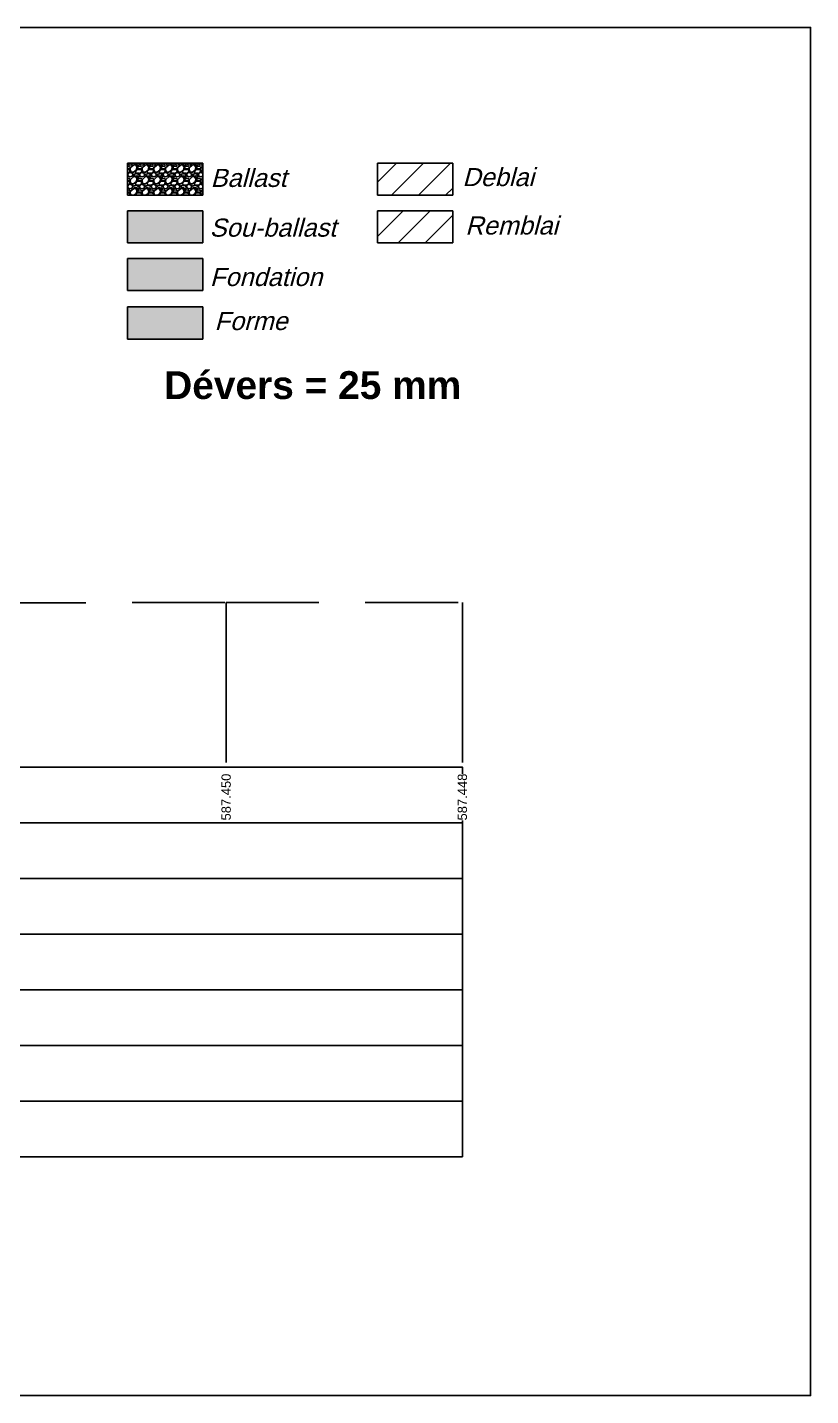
# Model space of a CAD drawing. Header units: millimetres. Extents: x 2762 to 3076, y 916 to 3305.
# Drawn here: x 2906 to 2922.89, y 2225.13 to 2254.63 of the extents above; entities that cross this region are included whole.
import ezdxf

# ---------------------------------------------------------------- set-up
doc = ezdxf.new("R2010")
doc.units = ezdxf.units.MM
doc.header["$LTSCALE"] = 2
doc.linetypes.add('CACHE', pattern=[9.525, 6.35, -3.175])
doc.linetypes.add('DASHED', pattern=[0.75, 0.5, -0.25])
doc.layers.add('C-ANNO-TABL-TEXT', color=150, linetype='Continuous')
doc.styles.add('ARIAL', font='arial.ttf')
doc.styles.add('C3D_Profil_Travers', font='romans.shx')
doc.styles.get("Standard").update_dxf_attribs({"font": 'arial.ttf'})

msp = doc.modelspace()

# ---------------------------------------------------------------- hatches: boundary and pattern name
h = msp.add_hatch(color=11)
h.dxf.hatch_style = 1
h.paths.add_polyline_path([(2909.781, 2250.679), (2908.155, 2250.679), (2908.155, 2249.988), (2909.781, 2249.988)])
h = msp.add_hatch(color=30)
h.dxf.hatch_style = 1
h.paths.add_polyline_path([(2909.781, 2249.652), (2908.155, 2249.652), (2908.155, 2248.96), (2909.781, 2248.96)])
h = msp.add_hatch(color=83)
h.dxf.hatch_style = 1
h.paths.add_polyline_path([(2909.781, 2248.606), (2908.155, 2248.606), (2908.155, 2247.914), (2909.781, 2247.914)])

# ---------------------------------------------------------------- linework, layer by layer
for p, q in [((2908.155, 2251.707), (2909.781, 2251.707)), ((2908.155, 2251.015), (2908.155, 2251.707)), ((2909.781, 2251.707), (2909.781, 2251.015)), ((2913.548, 2251.707), (2915.174, 2251.707)), ((2913.548, 2251.015), (2913.548, 2251.707)), ((2915.174, 2251.707), (2915.174, 2251.015)), ((2909.781, 2251.015), (2908.155, 2251.015)), ((2915.174, 2251.015), (2913.548, 2251.015)), ((2908.155, 2250.679), (2909.781, 2250.679)), ((2908.155, 2249.988), (2908.155, 2250.679)), ((2909.781, 2250.679), (2909.781, 2249.988)), ((2913.548, 2250.679), (2915.174, 2250.679)), ((2913.548, 2249.988), (2913.548, 2250.679)), ((2915.174, 2250.679), (2915.174, 2249.988)), ((2909.781, 2249.988), (2908.155, 2249.988)), ((2915.174, 2249.988), (2913.548, 2249.988)), ((2908.155, 2249.652), (2909.781, 2249.652)), ((2908.155, 2248.96), (2908.155, 2249.652)), ((2909.781, 2249.652), (2909.781, 2248.96)), ((2909.781, 2248.96), (2908.155, 2248.96)), ((2908.155, 2248.606), (2909.781, 2248.606)), ((2908.155, 2247.914), (2908.155, 2248.606)), ((2909.781, 2248.606), (2909.781, 2247.914)), ((2909.781, 2247.914), (2908.155, 2247.914))]:
    msp.add_line(p, q)
at = {"linetype": 'Continuous'}
for p, q in [((2908.158, 2251.661), (2908.155, 2251.662)), ((2908.155, 2251.658), (2908.158, 2251.661)), ((2908.195, 2251.632), (2908.155, 2251.638)), ((2908.155, 2251.593), (2908.205, 2251.587)), ((2908.155, 2251.572), (2908.181, 2251.572)), ((2908.207, 2251.507), (2908.155, 2251.48)), ((2908.159, 2251.458), (2908.174, 2251.422)), ((2908.16, 2251.457), (2908.176, 2251.493)), ((2908.161, 2251.707), (2908.174, 2251.676)), ((2908.173, 2251.676), (2908.216, 2251.664)), ((2908.176, 2251.494), (2908.217, 2251.506)), ((2908.18, 2251.574), (2908.214, 2251.551)), ((2908.218, 2251.616), (2908.197, 2251.634)), ((2908.204, 2251.577), (2908.217, 2251.6)), ((2908.214, 2251.549), (2908.204, 2251.513)), ((2908.216, 2251.664), (2908.26, 2251.676)), ((2908.216, 2251.505), (2908.257, 2251.489)), ((2908.219, 2251.617), (2908.217, 2251.564)), ((2908.217, 2251.6), (2908.217, 2251.615)), ((2908.217, 2251.564), (2908.237, 2251.516)), ((2908.284, 2251.664), (2908.225, 2251.61)), ((2908.237, 2251.513), (2908.29, 2251.511)), ((2908.256, 2251.491), (2908.271, 2251.458)), ((2908.26, 2251.676), (2908.271, 2251.707)), ((2908.26, 2251.422), (2908.273, 2251.457)), ((2908.337, 2251.664), (2908.276, 2251.669)), ((2908.317, 2251.427), (2908.289, 2251.458)), ((2908.29, 2251.514), (2908.346, 2251.557)), ((2908.29, 2251.457), (2908.298, 2251.478)), ((2908.317, 2251.681), (2908.293, 2251.707)), ((2908.346, 2251.477), (2908.298, 2251.472)), ((2908.36, 2251.687), (2908.302, 2251.682)), ((2908.324, 2251.521), (2908.369, 2251.572)), ((2908.343, 2251.491), (2908.325, 2251.522)), ((2908.364, 2251.619), (2908.336, 2251.665)), ((2908.405, 2251.487), (2908.341, 2251.492)), ((2908.346, 2251.557), (2908.366, 2251.62)), ((2908.397, 2251.47), (2908.346, 2251.483)), ((2908.363, 2251.663), (2908.373, 2251.638)), ((2908.382, 2251.671), (2908.364, 2251.664)), ((2908.369, 2251.572), (2908.435, 2251.572)), ((2908.374, 2251.638), (2908.412, 2251.661)), ((2908.399, 2251.64), (2908.374, 2251.615)), ((2908.374, 2251.615), (2908.394, 2251.584)), ((2908.394, 2251.707), (2908.376, 2251.687)), ((2908.399, 2251.458), (2908.376, 2251.433)), ((2908.412, 2251.661), (2908.381, 2251.671)), ((2908.395, 2251.594), (2908.459, 2251.587)), ((2908.399, 2251.457), (2908.397, 2251.47)), ((2908.449, 2251.632), (2908.399, 2251.64)), ((2908.461, 2251.507), (2908.408, 2251.48)), ((2908.413, 2251.458), (2908.428, 2251.422)), ((2908.414, 2251.457), (2908.43, 2251.493)), ((2908.415, 2251.707), (2908.428, 2251.676)), ((2908.427, 2251.676), (2908.47, 2251.664)), ((2908.43, 2251.494), (2908.471, 2251.506)), ((2908.434, 2251.574), (2908.468, 2251.551)), ((2908.472, 2251.616), (2908.451, 2251.634)), ((2908.458, 2251.577), (2908.471, 2251.6)), ((2908.468, 2251.549), (2908.458, 2251.513)), ((2908.47, 2251.664), (2908.514, 2251.676)), ((2908.47, 2251.505), (2908.511, 2251.489)), ((2908.473, 2251.617), (2908.471, 2251.564)), ((2908.471, 2251.6), (2908.471, 2251.615)), ((2908.471, 2251.564), (2908.491, 2251.516)), ((2908.538, 2251.664), (2908.479, 2251.61)), ((2908.491, 2251.513), (2908.544, 2251.511)), ((2908.51, 2251.491), (2908.525, 2251.458)), ((2908.514, 2251.676), (2908.525, 2251.707)), ((2908.514, 2251.422), (2908.527, 2251.457)), ((2908.591, 2251.664), (2908.53, 2251.669)), ((2908.571, 2251.427), (2908.543, 2251.458)), ((2908.544, 2251.514), (2908.6, 2251.557)), ((2908.544, 2251.457), (2908.552, 2251.478)), ((2908.571, 2251.681), (2908.547, 2251.707)), ((2908.6, 2251.477), (2908.552, 2251.472)), ((2908.614, 2251.687), (2908.556, 2251.682)), ((2908.578, 2251.521), (2908.623, 2251.572)), ((2908.597, 2251.491), (2908.579, 2251.522)), ((2908.618, 2251.619), (2908.59, 2251.665)), ((2908.659, 2251.487), (2908.595, 2251.492)), ((2908.6, 2251.557), (2908.62, 2251.62)), ((2908.651, 2251.47), (2908.6, 2251.483)), ((2908.617, 2251.663), (2908.627, 2251.638)), ((2908.636, 2251.671), (2908.618, 2251.664)), ((2908.623, 2251.572), (2908.689, 2251.572)), ((2908.628, 2251.638), (2908.666, 2251.661)), ((2908.653, 2251.64), (2908.628, 2251.615)), ((2908.628, 2251.615), (2908.648, 2251.584)), ((2908.648, 2251.707), (2908.63, 2251.687)), ((2908.653, 2251.458), (2908.63, 2251.433)), ((2908.666, 2251.661), (2908.635, 2251.671)), ((2908.649, 2251.594), (2908.713, 2251.587)), ((2908.653, 2251.457), (2908.651, 2251.47)), ((2908.703, 2251.632), (2908.653, 2251.64)), ((2908.715, 2251.507), (2908.662, 2251.48)), ((2908.667, 2251.458), (2908.682, 2251.422)), ((2908.668, 2251.457), (2908.684, 2251.493)), ((2908.669, 2251.707), (2908.682, 2251.676)), ((2908.681, 2251.676), (2908.724, 2251.664)), ((2908.684, 2251.494), (2908.725, 2251.506)), ((2908.688, 2251.574), (2908.722, 2251.551)), ((2908.726, 2251.616), (2908.705, 2251.634)), ((2908.712, 2251.577), (2908.725, 2251.6)), ((2908.722, 2251.549), (2908.712, 2251.513)), ((2908.724, 2251.664), (2908.768, 2251.676)), ((2908.724, 2251.505), (2908.765, 2251.489)), ((2908.727, 2251.617), (2908.725, 2251.564)), ((2908.725, 2251.6), (2908.725, 2251.615)), ((2908.725, 2251.564), (2908.745, 2251.516)), ((2908.792, 2251.664), (2908.733, 2251.61)), ((2908.745, 2251.513), (2908.798, 2251.511)), ((2908.764, 2251.491), (2908.779, 2251.458)), ((2908.768, 2251.676), (2908.779, 2251.707)), ((2908.768, 2251.422), (2908.781, 2251.457)), ((2908.845, 2251.664), (2908.784, 2251.669)), ((2908.825, 2251.427), (2908.797, 2251.458)), ((2908.798, 2251.514), (2908.854, 2251.557)), ((2908.798, 2251.457), (2908.806, 2251.478)), ((2908.825, 2251.681), (2908.801, 2251.707)), ((2908.854, 2251.477), (2908.806, 2251.472)), ((2908.868, 2251.687), (2908.81, 2251.682)), ((2908.832, 2251.521), (2908.877, 2251.572)), ((2908.851, 2251.491), (2908.833, 2251.522)), ((2908.872, 2251.619), (2908.844, 2251.665)), ((2908.913, 2251.487), (2908.849, 2251.492)), ((2908.854, 2251.557), (2908.874, 2251.62)), ((2908.905, 2251.47), (2908.854, 2251.483)), ((2908.871, 2251.663), (2908.881, 2251.638)), ((2908.89, 2251.671), (2908.872, 2251.664)), ((2908.877, 2251.572), (2908.943, 2251.572)), ((2908.882, 2251.638), (2908.92, 2251.661)), ((2908.907, 2251.64), (2908.882, 2251.615)), ((2908.882, 2251.615), (2908.902, 2251.584)), ((2908.902, 2251.707), (2908.884, 2251.687)), ((2908.907, 2251.458), (2908.884, 2251.433)), ((2908.92, 2251.661), (2908.889, 2251.671)), ((2908.903, 2251.594), (2908.967, 2251.587)), ((2908.907, 2251.457), (2908.905, 2251.47)), ((2908.957, 2251.632), (2908.907, 2251.64)), ((2908.969, 2251.507), (2908.916, 2251.48)), ((2908.921, 2251.458), (2908.936, 2251.422)), ((2908.922, 2251.457), (2908.938, 2251.493)), ((2908.923, 2251.707), (2908.936, 2251.676)), ((2908.935, 2251.676), (2908.978, 2251.664)), ((2908.938, 2251.494), (2908.979, 2251.506)), ((2908.942, 2251.574), (2908.976, 2251.551)), ((2908.98, 2251.616), (2908.959, 2251.634)), ((2908.966, 2251.577), (2908.979, 2251.6)), ((2908.976, 2251.549), (2908.966, 2251.513)), ((2908.978, 2251.664), (2909.022, 2251.676)), ((2908.978, 2251.505), (2909.019, 2251.489)), ((2908.981, 2251.617), (2908.979, 2251.564)), ((2908.979, 2251.6), (2908.979, 2251.615)), ((2908.979, 2251.564), (2908.999, 2251.516)), ((2909.046, 2251.664), (2908.987, 2251.61)), ((2908.999, 2251.513), (2909.052, 2251.511)), ((2909.018, 2251.491), (2909.033, 2251.458)), ((2909.022, 2251.676), (2909.033, 2251.707)), ((2909.022, 2251.422), (2909.035, 2251.457)), ((2909.099, 2251.664), (2909.038, 2251.669)), ((2909.079, 2251.427), (2909.051, 2251.458)), ((2909.052, 2251.514), (2909.108, 2251.557)), ((2909.052, 2251.457), (2909.06, 2251.478)), ((2909.079, 2251.681), (2909.055, 2251.707)), ((2909.108, 2251.477), (2909.06, 2251.472)), ((2909.122, 2251.687), (2909.064, 2251.682)), ((2909.086, 2251.521), (2909.131, 2251.572)), ((2909.105, 2251.491), (2909.087, 2251.522)), ((2909.126, 2251.619), (2909.098, 2251.665)), ((2909.167, 2251.487), (2909.103, 2251.492)), ((2909.108, 2251.557), (2909.128, 2251.62)), ((2909.159, 2251.47), (2909.108, 2251.483)), ((2909.125, 2251.663), (2909.135, 2251.638)), ((2909.144, 2251.671), (2909.126, 2251.664)), ((2909.131, 2251.572), (2909.197, 2251.572)), ((2909.136, 2251.638), (2909.174, 2251.661)), ((2909.161, 2251.64), (2909.136, 2251.615)), ((2909.136, 2251.615), (2909.156, 2251.584)), ((2909.156, 2251.707), (2909.138, 2251.687)), ((2909.161, 2251.458), (2909.138, 2251.433)), ((2909.174, 2251.661), (2909.143, 2251.671)), ((2909.157, 2251.594), (2909.221, 2251.587)), ((2909.161, 2251.457), (2909.159, 2251.47)), ((2909.211, 2251.632), (2909.161, 2251.64)), ((2909.223, 2251.507), (2909.17, 2251.48)), ((2909.175, 2251.458), (2909.19, 2251.422)), ((2909.176, 2251.457), (2909.192, 2251.493)), ((2909.177, 2251.707), (2909.19, 2251.676)), ((2909.189, 2251.676), (2909.232, 2251.664)), ((2909.192, 2251.494), (2909.233, 2251.506)), ((2909.196, 2251.574), (2909.23, 2251.551)), ((2909.234, 2251.616), (2909.213, 2251.634)), ((2909.22, 2251.577), (2909.233, 2251.6)), ((2909.23, 2251.549), (2909.22, 2251.513)), ((2909.232, 2251.664), (2909.276, 2251.676)), ((2909.232, 2251.505), (2909.273, 2251.489)), ((2909.235, 2251.617), (2909.233, 2251.564)), ((2909.233, 2251.6), (2909.233, 2251.615)), ((2909.233, 2251.564), (2909.253, 2251.516)), ((2909.3, 2251.664), (2909.241, 2251.61)), ((2909.253, 2251.513), (2909.306, 2251.511)), ((2909.272, 2251.491), (2909.287, 2251.458)), ((2909.276, 2251.676), (2909.287, 2251.707)), ((2909.276, 2251.422), (2909.289, 2251.457)), ((2909.353, 2251.664), (2909.292, 2251.669)), ((2909.333, 2251.427), (2909.305, 2251.458)), ((2909.306, 2251.514), (2909.362, 2251.557)), ((2909.306, 2251.457), (2909.314, 2251.478)), ((2909.333, 2251.681), (2909.309, 2251.707)), ((2909.362, 2251.477), (2909.314, 2251.472)), ((2909.376, 2251.687), (2909.318, 2251.682)), ((2909.34, 2251.521), (2909.385, 2251.572)), ((2909.359, 2251.491), (2909.341, 2251.522)), ((2909.38, 2251.619), (2909.352, 2251.665)), ((2909.421, 2251.487), (2909.357, 2251.492)), ((2909.362, 2251.557), (2909.382, 2251.62)), ((2909.413, 2251.47), (2909.362, 2251.483)), ((2909.379, 2251.663), (2909.389, 2251.638)), ((2909.398, 2251.671), (2909.38, 2251.664)), ((2909.385, 2251.572), (2909.451, 2251.572)), ((2909.39, 2251.638), (2909.428, 2251.661)), ((2909.415, 2251.64), (2909.39, 2251.615)), ((2909.39, 2251.615), (2909.41, 2251.584)), ((2909.41, 2251.707), (2909.392, 2251.687)), ((2909.415, 2251.458), (2909.392, 2251.433)), ((2909.428, 2251.661), (2909.397, 2251.671)), ((2909.411, 2251.594), (2909.475, 2251.587)), ((2909.415, 2251.457), (2909.413, 2251.47)), ((2909.465, 2251.632), (2909.415, 2251.64)), ((2909.477, 2251.507), (2909.424, 2251.48)), ((2909.429, 2251.458), (2909.444, 2251.422)), ((2909.43, 2251.457), (2909.446, 2251.493)), ((2909.431, 2251.707), (2909.444, 2251.676)), ((2909.443, 2251.676), (2909.486, 2251.664)), ((2909.446, 2251.494), (2909.487, 2251.506)), ((2909.45, 2251.574), (2909.484, 2251.551)), ((2909.488, 2251.616), (2909.467, 2251.634)), ((2909.474, 2251.577), (2909.487, 2251.6)), ((2909.484, 2251.549), (2909.474, 2251.513)), ((2909.486, 2251.664), (2909.53, 2251.676)), ((2909.486, 2251.505), (2909.527, 2251.489)), ((2909.489, 2251.617), (2909.487, 2251.564)), ((2909.487, 2251.6), (2909.487, 2251.615)), ((2909.487, 2251.564), (2909.507, 2251.516)), ((2909.554, 2251.664), (2909.495, 2251.61)), ((2909.507, 2251.513), (2909.56, 2251.511)), ((2909.526, 2251.491), (2909.541, 2251.458)), ((2909.53, 2251.676), (2909.541, 2251.707)), ((2909.53, 2251.422), (2909.543, 2251.457)), ((2909.607, 2251.664), (2909.546, 2251.669)), ((2909.587, 2251.427), (2909.559, 2251.458)), ((2909.56, 2251.514), (2909.616, 2251.557)), ((2909.56, 2251.457), (2909.568, 2251.478)), ((2909.587, 2251.681), (2909.563, 2251.707)), ((2909.616, 2251.477), (2909.568, 2251.472)), ((2909.63, 2251.687), (2909.572, 2251.682)), ((2909.594, 2251.521), (2909.639, 2251.572)), ((2909.613, 2251.491), (2909.595, 2251.522)), ((2909.634, 2251.619), (2909.606, 2251.665)), ((2909.675, 2251.487), (2909.611, 2251.492)), ((2909.616, 2251.557), (2909.636, 2251.62)), ((2909.667, 2251.47), (2909.616, 2251.483)), ((2909.633, 2251.663), (2909.643, 2251.638)), ((2909.652, 2251.671), (2909.634, 2251.664)), ((2909.639, 2251.572), (2909.705, 2251.572)), ((2909.644, 2251.638), (2909.682, 2251.661)), ((2909.669, 2251.64), (2909.644, 2251.615)), ((2909.644, 2251.615), (2909.664, 2251.584)), ((2909.664, 2251.707), (2909.646, 2251.687)), ((2909.669, 2251.458), (2909.646, 2251.433)), ((2909.682, 2251.661), (2909.651, 2251.671)), ((2909.665, 2251.594), (2909.729, 2251.587)), ((2909.669, 2251.457), (2909.667, 2251.47)), ((2909.719, 2251.632), (2909.669, 2251.64)), ((2909.731, 2251.507), (2909.678, 2251.48)), ((2909.683, 2251.458), (2909.698, 2251.422)), ((2909.684, 2251.457), (2909.7, 2251.493)), ((2909.685, 2251.707), (2909.698, 2251.676)), ((2909.697, 2251.676), (2909.74, 2251.664)), ((2909.7, 2251.494), (2909.741, 2251.506)), ((2909.704, 2251.574), (2909.738, 2251.551)), ((2909.742, 2251.616), (2909.721, 2251.634)), ((2909.728, 2251.577), (2909.741, 2251.6)), ((2909.738, 2251.549), (2909.728, 2251.513)), ((2909.74, 2251.664), (2909.781, 2251.676)), ((2909.74, 2251.505), (2909.781, 2251.489)), ((2909.743, 2251.617), (2909.741, 2251.564)), ((2909.741, 2251.6), (2909.741, 2251.615)), ((2909.741, 2251.564), (2909.761, 2251.516)), ((2909.781, 2251.64), (2909.749, 2251.61)), ((2909.761, 2251.513), (2909.781, 2251.512)), ((2909.78, 2251.491), (2909.781, 2251.488)), ((2908.158, 2251.407), (2908.155, 2251.408)), ((2908.155, 2251.404), (2908.158, 2251.407)), ((2908.195, 2251.378), (2908.155, 2251.384)), ((2908.155, 2251.339), (2908.205, 2251.333)), ((2908.155, 2251.318), (2908.181, 2251.318)), ((2908.207, 2251.253), (2908.155, 2251.226)), ((2908.158, 2251.153), (2908.155, 2251.154)), ((2908.155, 2251.15), (2908.158, 2251.153)), ((2908.159, 2251.204), (2908.174, 2251.168)), ((2908.16, 2251.203), (2908.176, 2251.239)), ((2908.173, 2251.422), (2908.216, 2251.41)), ((2908.173, 2251.168), (2908.216, 2251.156)), ((2908.176, 2251.24), (2908.217, 2251.252)), ((2908.18, 2251.32), (2908.214, 2251.297)), ((2908.218, 2251.362), (2908.197, 2251.38)), ((2908.204, 2251.323), (2908.217, 2251.346)), ((2908.214, 2251.295), (2908.204, 2251.259)), ((2908.216, 2251.41), (2908.26, 2251.422)), ((2908.216, 2251.251), (2908.257, 2251.235)), ((2908.216, 2251.156), (2908.26, 2251.168)), ((2908.219, 2251.363), (2908.217, 2251.31)), ((2908.217, 2251.346), (2908.217, 2251.361)), ((2908.217, 2251.31), (2908.237, 2251.262)), ((2908.284, 2251.41), (2908.225, 2251.356)), ((2908.284, 2251.156), (2908.225, 2251.102)), ((2908.237, 2251.259), (2908.29, 2251.257)), ((2908.256, 2251.237), (2908.271, 2251.204)), ((2908.26, 2251.168), (2908.273, 2251.203)), ((2908.337, 2251.41), (2908.276, 2251.415)), ((2908.337, 2251.156), (2908.276, 2251.161)), ((2908.317, 2251.173), (2908.289, 2251.204)), ((2908.29, 2251.26), (2908.346, 2251.303)), ((2908.29, 2251.203), (2908.298, 2251.224)), ((2908.346, 2251.223), (2908.298, 2251.218)), ((2908.36, 2251.433), (2908.302, 2251.428)), ((2908.36, 2251.179), (2908.302, 2251.174)), ((2908.324, 2251.267), (2908.369, 2251.318)), ((2908.343, 2251.237), (2908.325, 2251.268)), ((2908.364, 2251.365), (2908.336, 2251.411)), ((2908.364, 2251.111), (2908.336, 2251.157)), ((2908.405, 2251.233), (2908.341, 2251.238)), ((2908.346, 2251.303), (2908.366, 2251.366)), ((2908.397, 2251.216), (2908.346, 2251.229)), ((2908.363, 2251.409), (2908.373, 2251.384)), ((2908.363, 2251.155), (2908.373, 2251.13)), ((2908.382, 2251.417), (2908.364, 2251.41)), ((2908.382, 2251.163), (2908.364, 2251.156)), ((2908.369, 2251.318), (2908.435, 2251.318)), ((2908.374, 2251.384), (2908.412, 2251.407)), ((2908.399, 2251.386), (2908.374, 2251.361)), ((2908.374, 2251.361), (2908.394, 2251.33)), ((2908.374, 2251.13), (2908.412, 2251.153)), ((2908.399, 2251.204), (2908.376, 2251.179)), ((2908.412, 2251.407), (2908.381, 2251.417)), ((2908.412, 2251.153), (2908.381, 2251.163)), ((2908.395, 2251.34), (2908.459, 2251.333)), ((2908.399, 2251.203), (2908.397, 2251.216)), ((2908.449, 2251.378), (2908.399, 2251.386)), ((2908.461, 2251.253), (2908.408, 2251.226)), ((2908.413, 2251.204), (2908.428, 2251.168)), ((2908.414, 2251.203), (2908.43, 2251.239)), ((2908.427, 2251.422), (2908.47, 2251.41)), ((2908.427, 2251.168), (2908.47, 2251.156)), ((2908.43, 2251.24), (2908.471, 2251.252)), ((2908.434, 2251.32), (2908.468, 2251.297)), ((2908.472, 2251.362), (2908.451, 2251.38)), ((2908.458, 2251.323), (2908.471, 2251.346)), ((2908.468, 2251.295), (2908.458, 2251.259)), ((2908.47, 2251.41), (2908.514, 2251.422)), ((2908.47, 2251.251), (2908.511, 2251.235)), ((2908.47, 2251.156), (2908.514, 2251.168)), ((2908.473, 2251.363), (2908.471, 2251.31)), ((2908.471, 2251.346), (2908.471, 2251.361)), ((2908.471, 2251.31), (2908.491, 2251.262)), ((2908.538, 2251.41), (2908.479, 2251.356)), ((2908.538, 2251.156), (2908.479, 2251.102)), ((2908.491, 2251.259), (2908.544, 2251.257)), ((2908.51, 2251.237), (2908.525, 2251.204)), ((2908.514, 2251.168), (2908.527, 2251.203)), ((2908.591, 2251.41), (2908.53, 2251.415)), ((2908.591, 2251.156), (2908.53, 2251.161)), ((2908.571, 2251.173), (2908.543, 2251.204)), ((2908.544, 2251.26), (2908.6, 2251.303)), ((2908.544, 2251.203), (2908.552, 2251.224)), ((2908.6, 2251.223), (2908.552, 2251.218)), ((2908.614, 2251.433), (2908.556, 2251.428)), ((2908.614, 2251.179), (2908.556, 2251.174)), ((2908.578, 2251.267), (2908.623, 2251.318)), ((2908.597, 2251.237), (2908.579, 2251.268)), ((2908.618, 2251.365), (2908.59, 2251.411)), ((2908.618, 2251.111), (2908.59, 2251.157)), ((2908.659, 2251.233), (2908.595, 2251.238)), ((2908.6, 2251.303), (2908.62, 2251.366)), ((2908.651, 2251.216), (2908.6, 2251.229)), ((2908.617, 2251.409), (2908.627, 2251.384)), ((2908.617, 2251.155), (2908.627, 2251.13)), ((2908.636, 2251.417), (2908.618, 2251.41)), ((2908.636, 2251.163), (2908.618, 2251.156)), ((2908.623, 2251.318), (2908.689, 2251.318)), ((2908.628, 2251.384), (2908.666, 2251.407)), ((2908.653, 2251.386), (2908.628, 2251.361)), ((2908.628, 2251.361), (2908.648, 2251.33)), ((2908.628, 2251.13), (2908.666, 2251.153)), ((2908.653, 2251.204), (2908.63, 2251.179)), ((2908.666, 2251.407), (2908.635, 2251.417)), ((2908.666, 2251.153), (2908.635, 2251.163)), ((2908.649, 2251.34), (2908.713, 2251.333)), ((2908.653, 2251.203), (2908.651, 2251.216)), ((2908.703, 2251.378), (2908.653, 2251.386)), ((2908.715, 2251.253), (2908.662, 2251.226)), ((2908.667, 2251.204), (2908.682, 2251.168)), ((2908.668, 2251.203), (2908.684, 2251.239)), ((2908.681, 2251.422), (2908.724, 2251.41)), ((2908.681, 2251.168), (2908.724, 2251.156)), ((2908.684, 2251.24), (2908.725, 2251.252)), ((2908.688, 2251.32), (2908.722, 2251.297)), ((2908.726, 2251.362), (2908.705, 2251.38)), ((2908.712, 2251.323), (2908.725, 2251.346)), ((2908.722, 2251.295), (2908.712, 2251.259)), ((2908.724, 2251.41), (2908.768, 2251.422)), ((2908.724, 2251.251), (2908.765, 2251.235)), ((2908.724, 2251.156), (2908.768, 2251.168)), ((2908.727, 2251.363), (2908.725, 2251.31)), ((2908.725, 2251.346), (2908.725, 2251.361)), ((2908.725, 2251.31), (2908.745, 2251.262)), ((2908.792, 2251.41), (2908.733, 2251.356)), ((2908.792, 2251.156), (2908.733, 2251.102)), ((2908.745, 2251.259), (2908.798, 2251.257)), ((2908.764, 2251.237), (2908.779, 2251.204)), ((2908.768, 2251.168), (2908.781, 2251.203)), ((2908.845, 2251.41), (2908.784, 2251.415)), ((2908.845, 2251.156), (2908.784, 2251.161)), ((2908.825, 2251.173), (2908.797, 2251.204)), ((2908.798, 2251.26), (2908.854, 2251.303)), ((2908.798, 2251.203), (2908.806, 2251.224)), ((2908.854, 2251.223), (2908.806, 2251.218)), ((2908.868, 2251.433), (2908.81, 2251.428)), ((2908.868, 2251.179), (2908.81, 2251.174)), ((2908.832, 2251.267), (2908.877, 2251.318)), ((2908.851, 2251.237), (2908.833, 2251.268)), ((2908.872, 2251.365), (2908.844, 2251.411)), ((2908.872, 2251.111), (2908.844, 2251.157)), ((2908.913, 2251.233), (2908.849, 2251.238)), ((2908.854, 2251.303), (2908.874, 2251.366)), ((2908.905, 2251.216), (2908.854, 2251.229)), ((2908.871, 2251.409), (2908.881, 2251.384)), ((2908.871, 2251.155), (2908.881, 2251.13)), ((2908.89, 2251.417), (2908.872, 2251.41)), ((2908.89, 2251.163), (2908.872, 2251.156)), ((2908.877, 2251.318), (2908.943, 2251.318)), ((2908.882, 2251.384), (2908.92, 2251.407)), ((2908.907, 2251.386), (2908.882, 2251.361)), ((2908.882, 2251.361), (2908.902, 2251.33)), ((2908.882, 2251.13), (2908.92, 2251.153)), ((2908.907, 2251.204), (2908.884, 2251.179)), ((2908.92, 2251.407), (2908.889, 2251.417)), ((2908.92, 2251.153), (2908.889, 2251.163)), ((2908.903, 2251.34), (2908.967, 2251.333)), ((2908.907, 2251.203), (2908.905, 2251.216)), ((2908.957, 2251.378), (2908.907, 2251.386)), ((2908.969, 2251.253), (2908.916, 2251.226)), ((2908.921, 2251.204), (2908.936, 2251.168)), ((2908.922, 2251.203), (2908.938, 2251.239)), ((2908.935, 2251.422), (2908.978, 2251.41)), ((2908.935, 2251.168), (2908.978, 2251.156)), ((2908.938, 2251.24), (2908.979, 2251.252)), ((2908.942, 2251.32), (2908.976, 2251.297)), ((2908.98, 2251.362), (2908.959, 2251.38)), ((2908.966, 2251.323), (2908.979, 2251.346)), ((2908.976, 2251.295), (2908.966, 2251.259)), ((2908.978, 2251.41), (2909.022, 2251.422)), ((2908.978, 2251.251), (2909.019, 2251.235)), ((2908.978, 2251.156), (2909.022, 2251.168)), ((2908.981, 2251.363), (2908.979, 2251.31)), ((2908.979, 2251.346), (2908.979, 2251.361)), ((2908.979, 2251.31), (2908.999, 2251.262)), ((2909.046, 2251.41), (2908.987, 2251.356)), ((2909.046, 2251.156), (2908.987, 2251.102)), ((2908.999, 2251.259), (2909.052, 2251.257)), ((2909.018, 2251.237), (2909.033, 2251.204)), ((2909.022, 2251.168), (2909.035, 2251.203)), ((2909.099, 2251.41), (2909.038, 2251.415)), ((2909.099, 2251.156), (2909.038, 2251.161)), ((2909.079, 2251.173), (2909.051, 2251.204)), ((2909.052, 2251.26), (2909.108, 2251.303)), ((2909.052, 2251.203), (2909.06, 2251.224)), ((2909.108, 2251.223), (2909.06, 2251.218)), ((2909.122, 2251.433), (2909.064, 2251.428)), ((2909.122, 2251.179), (2909.064, 2251.174)), ((2909.086, 2251.267), (2909.131, 2251.318)), ((2909.105, 2251.237), (2909.087, 2251.268)), ((2909.126, 2251.365), (2909.098, 2251.411)), ((2909.126, 2251.111), (2909.098, 2251.157)), ((2909.167, 2251.233), (2909.103, 2251.238)), ((2909.108, 2251.303), (2909.128, 2251.366)), ((2909.159, 2251.216), (2909.108, 2251.229)), ((2909.125, 2251.409), (2909.135, 2251.384)), ((2909.125, 2251.155), (2909.135, 2251.13)), ((2909.144, 2251.417), (2909.126, 2251.41)), ((2909.144, 2251.163), (2909.126, 2251.156)), ((2909.131, 2251.318), (2909.197, 2251.318)), ((2909.136, 2251.384), (2909.174, 2251.407)), ((2909.161, 2251.386), (2909.136, 2251.361)), ((2909.136, 2251.361), (2909.156, 2251.33)), ((2909.136, 2251.13), (2909.174, 2251.153)), ((2909.161, 2251.204), (2909.138, 2251.179)), ((2909.174, 2251.407), (2909.143, 2251.417)), ((2909.174, 2251.153), (2909.143, 2251.163)), ((2909.157, 2251.34), (2909.221, 2251.333)), ((2909.161, 2251.203), (2909.159, 2251.216)), ((2909.211, 2251.378), (2909.161, 2251.386)), ((2909.223, 2251.253), (2909.17, 2251.226)), ((2909.175, 2251.204), (2909.19, 2251.168)), ((2909.176, 2251.203), (2909.192, 2251.239)), ((2909.189, 2251.422), (2909.232, 2251.41)), ((2909.189, 2251.168), (2909.232, 2251.156)), ((2909.192, 2251.24), (2909.233, 2251.252)), ((2909.196, 2251.32), (2909.23, 2251.297)), ((2909.234, 2251.362), (2909.213, 2251.38)), ((2909.22, 2251.323), (2909.233, 2251.346)), ((2909.23, 2251.295), (2909.22, 2251.259)), ((2909.232, 2251.41), (2909.276, 2251.422)), ((2909.232, 2251.251), (2909.273, 2251.235)), ((2909.232, 2251.156), (2909.276, 2251.168)), ((2909.235, 2251.363), (2909.233, 2251.31)), ((2909.233, 2251.346), (2909.233, 2251.361)), ((2909.233, 2251.31), (2909.253, 2251.262)), ((2909.3, 2251.41), (2909.241, 2251.356)), ((2909.3, 2251.156), (2909.241, 2251.102)), ((2909.253, 2251.259), (2909.306, 2251.257)), ((2909.272, 2251.237), (2909.287, 2251.204)), ((2909.276, 2251.168), (2909.289, 2251.203)), ((2909.353, 2251.41), (2909.292, 2251.415)), ((2909.353, 2251.156), (2909.292, 2251.161)), ((2909.333, 2251.173), (2909.305, 2251.204)), ((2909.306, 2251.26), (2909.362, 2251.303)), ((2909.306, 2251.203), (2909.314, 2251.224)), ((2909.362, 2251.223), (2909.314, 2251.218)), ((2909.376, 2251.433), (2909.318, 2251.428)), ((2909.376, 2251.179), (2909.318, 2251.174)), ((2909.34, 2251.267), (2909.385, 2251.318)), ((2909.359, 2251.237), (2909.341, 2251.268)), ((2909.38, 2251.365), (2909.352, 2251.411)), ((2909.38, 2251.111), (2909.352, 2251.157)), ((2909.421, 2251.233), (2909.357, 2251.238)), ((2909.362, 2251.303), (2909.382, 2251.366)), ((2909.413, 2251.216), (2909.362, 2251.229)), ((2909.379, 2251.409), (2909.389, 2251.384)), ((2909.379, 2251.155), (2909.389, 2251.13)), ((2909.398, 2251.417), (2909.38, 2251.41)), ((2909.398, 2251.163), (2909.38, 2251.156)), ((2909.385, 2251.318), (2909.451, 2251.318)), ((2909.39, 2251.384), (2909.428, 2251.407)), ((2909.415, 2251.386), (2909.39, 2251.361)), ((2909.39, 2251.361), (2909.41, 2251.33)), ((2909.39, 2251.13), (2909.428, 2251.153)), ((2909.415, 2251.204), (2909.392, 2251.179)), ((2909.428, 2251.407), (2909.397, 2251.417)), ((2909.428, 2251.153), (2909.397, 2251.163)), ((2909.411, 2251.34), (2909.475, 2251.333)), ((2909.415, 2251.203), (2909.413, 2251.216)), ((2909.465, 2251.378), (2909.415, 2251.386)), ((2909.477, 2251.253), (2909.424, 2251.226)), ((2909.429, 2251.204), (2909.444, 2251.168)), ((2909.43, 2251.203), (2909.446, 2251.239)), ((2909.443, 2251.422), (2909.486, 2251.41)), ((2909.443, 2251.168), (2909.486, 2251.156)), ((2909.446, 2251.24), (2909.487, 2251.252)), ((2909.45, 2251.32), (2909.484, 2251.297)), ((2909.488, 2251.362), (2909.467, 2251.38)), ((2909.474, 2251.323), (2909.487, 2251.346)), ((2909.484, 2251.295), (2909.474, 2251.259)), ((2909.486, 2251.41), (2909.53, 2251.422)), ((2909.486, 2251.251), (2909.527, 2251.235)), ((2909.486, 2251.156), (2909.53, 2251.168)), ((2909.489, 2251.363), (2909.487, 2251.31)), ((2909.487, 2251.346), (2909.487, 2251.361)), ((2909.487, 2251.31), (2909.507, 2251.262)), ((2909.554, 2251.41), (2909.495, 2251.356)), ((2909.554, 2251.156), (2909.495, 2251.102)), ((2909.507, 2251.259), (2909.56, 2251.257)), ((2909.526, 2251.237), (2909.541, 2251.204)), ((2909.53, 2251.168), (2909.543, 2251.203)), ((2909.607, 2251.41), (2909.546, 2251.415)), ((2909.607, 2251.156), (2909.546, 2251.161)), ((2909.587, 2251.173), (2909.559, 2251.204)), ((2909.56, 2251.26), (2909.616, 2251.303)), ((2909.56, 2251.203), (2909.568, 2251.224)), ((2909.616, 2251.223), (2909.568, 2251.218)), ((2909.63, 2251.433), (2909.572, 2251.428)), ((2909.63, 2251.179), (2909.572, 2251.174)), ((2909.594, 2251.267), (2909.639, 2251.318)), ((2909.613, 2251.237), (2909.595, 2251.268)), ((2909.634, 2251.365), (2909.606, 2251.411)), ((2909.634, 2251.111), (2909.606, 2251.157)), ((2909.675, 2251.233), (2909.611, 2251.238)), ((2909.616, 2251.303), (2909.636, 2251.366)), ((2909.667, 2251.216), (2909.616, 2251.229)), ((2909.633, 2251.409), (2909.643, 2251.384)), ((2909.633, 2251.155), (2909.643, 2251.13)), ((2909.652, 2251.417), (2909.634, 2251.41)), ((2909.652, 2251.163), (2909.634, 2251.156)), ((2909.639, 2251.318), (2909.705, 2251.318)), ((2909.644, 2251.384), (2909.682, 2251.407)), ((2909.669, 2251.386), (2909.644, 2251.361)), ((2909.644, 2251.361), (2909.664, 2251.33)), ((2909.644, 2251.13), (2909.682, 2251.153)), ((2909.669, 2251.204), (2909.646, 2251.179)), ((2909.682, 2251.407), (2909.651, 2251.417)), ((2909.682, 2251.153), (2909.651, 2251.163)), ((2909.665, 2251.34), (2909.729, 2251.333)), ((2909.669, 2251.203), (2909.667, 2251.216)), ((2909.719, 2251.378), (2909.669, 2251.386)), ((2909.731, 2251.253), (2909.678, 2251.226)), ((2909.683, 2251.204), (2909.698, 2251.168)), ((2909.684, 2251.203), (2909.7, 2251.239)), ((2909.697, 2251.422), (2909.74, 2251.41)), ((2909.697, 2251.168), (2909.74, 2251.156)), ((2909.7, 2251.24), (2909.741, 2251.252)), ((2909.704, 2251.32), (2909.738, 2251.297)), ((2909.742, 2251.362), (2909.721, 2251.38)), ((2909.728, 2251.323), (2909.741, 2251.346)), ((2909.738, 2251.295), (2909.728, 2251.259)), ((2909.74, 2251.41), (2909.781, 2251.422)), ((2909.74, 2251.251), (2909.781, 2251.235)), ((2909.74, 2251.156), (2909.781, 2251.168)), ((2909.743, 2251.363), (2909.741, 2251.31)), ((2909.741, 2251.346), (2909.741, 2251.361)), ((2909.741, 2251.31), (2909.761, 2251.262)), ((2909.781, 2251.386), (2909.749, 2251.356)), ((2909.761, 2251.259), (2909.781, 2251.258)), ((2909.78, 2251.237), (2909.781, 2251.234)), ((2908.195, 2251.124), (2908.155, 2251.13)), ((2908.155, 2251.085), (2908.205, 2251.079)), ((2908.155, 2251.064), (2908.181, 2251.064)), ((2908.18, 2251.066), (2908.214, 2251.043)), ((2908.218, 2251.108), (2908.197, 2251.126)), ((2908.204, 2251.069), (2908.217, 2251.092)), ((2908.214, 2251.041), (2908.206, 2251.015)), ((2908.219, 2251.109), (2908.217, 2251.056)), ((2908.217, 2251.092), (2908.217, 2251.107)), ((2908.217, 2251.056), (2908.235, 2251.015)), ((2908.302, 2251.015), (2908.346, 2251.049)), ((2908.325, 2251.015), (2908.369, 2251.064)), ((2908.346, 2251.049), (2908.366, 2251.112)), ((2908.369, 2251.064), (2908.435, 2251.064)), ((2908.399, 2251.132), (2908.374, 2251.107)), ((2908.374, 2251.107), (2908.394, 2251.076)), ((2908.395, 2251.086), (2908.459, 2251.079)), ((2908.449, 2251.124), (2908.399, 2251.132)), ((2908.434, 2251.066), (2908.468, 2251.043)), ((2908.472, 2251.108), (2908.451, 2251.126)), ((2908.458, 2251.069), (2908.471, 2251.092)), ((2908.468, 2251.041), (2908.46, 2251.015)), ((2908.473, 2251.109), (2908.471, 2251.056)), ((2908.471, 2251.092), (2908.471, 2251.107)), ((2908.471, 2251.056), (2908.489, 2251.015)), ((2908.556, 2251.015), (2908.6, 2251.049)), ((2908.579, 2251.015), (2908.623, 2251.064)), ((2908.6, 2251.049), (2908.62, 2251.112)), ((2908.623, 2251.064), (2908.689, 2251.064)), ((2908.653, 2251.132), (2908.628, 2251.107)), ((2908.628, 2251.107), (2908.648, 2251.076)), ((2908.649, 2251.086), (2908.713, 2251.079)), ((2908.703, 2251.124), (2908.653, 2251.132)), ((2908.688, 2251.066), (2908.722, 2251.043)), ((2908.726, 2251.108), (2908.705, 2251.126)), ((2908.712, 2251.069), (2908.725, 2251.092)), ((2908.722, 2251.041), (2908.714, 2251.015)), ((2908.727, 2251.109), (2908.725, 2251.056)), ((2908.725, 2251.092), (2908.725, 2251.107)), ((2908.725, 2251.056), (2908.743, 2251.015)), ((2908.81, 2251.015), (2908.854, 2251.049)), ((2908.833, 2251.015), (2908.877, 2251.064)), ((2908.854, 2251.049), (2908.874, 2251.112)), ((2908.877, 2251.064), (2908.943, 2251.064)), ((2908.907, 2251.132), (2908.882, 2251.107)), ((2908.882, 2251.107), (2908.902, 2251.076)), ((2908.903, 2251.086), (2908.967, 2251.079)), ((2908.957, 2251.124), (2908.907, 2251.132)), ((2908.942, 2251.066), (2908.976, 2251.043)), ((2908.98, 2251.108), (2908.959, 2251.126)), ((2908.966, 2251.069), (2908.979, 2251.092)), ((2908.976, 2251.041), (2908.968, 2251.015)), ((2908.981, 2251.109), (2908.979, 2251.056)), ((2908.979, 2251.092), (2908.979, 2251.107)), ((2908.979, 2251.056), (2908.997, 2251.015)), ((2909.064, 2251.015), (2909.108, 2251.049)), ((2909.087, 2251.015), (2909.131, 2251.064)), ((2909.108, 2251.049), (2909.128, 2251.112)), ((2909.131, 2251.064), (2909.197, 2251.064)), ((2909.161, 2251.132), (2909.136, 2251.107)), ((2909.136, 2251.107), (2909.156, 2251.076)), ((2909.157, 2251.086), (2909.221, 2251.079)), ((2909.211, 2251.124), (2909.161, 2251.132)), ((2909.196, 2251.066), (2909.23, 2251.043)), ((2909.234, 2251.108), (2909.213, 2251.126)), ((2909.22, 2251.069), (2909.233, 2251.092)), ((2909.23, 2251.041), (2909.222, 2251.015)), ((2909.235, 2251.109), (2909.233, 2251.056)), ((2909.233, 2251.092), (2909.233, 2251.107)), ((2909.233, 2251.056), (2909.251, 2251.015)), ((2909.318, 2251.015), (2909.362, 2251.049)), ((2909.341, 2251.015), (2909.385, 2251.064)), ((2909.362, 2251.049), (2909.382, 2251.112)), ((2909.385, 2251.064), (2909.451, 2251.064)), ((2909.415, 2251.132), (2909.39, 2251.107)), ((2909.39, 2251.107), (2909.41, 2251.076)), ((2909.411, 2251.086), (2909.475, 2251.079)), ((2909.465, 2251.124), (2909.415, 2251.132)), ((2909.45, 2251.066), (2909.484, 2251.043)), ((2909.488, 2251.108), (2909.467, 2251.126)), ((2909.474, 2251.069), (2909.487, 2251.092)), ((2909.484, 2251.041), (2909.476, 2251.015)), ((2909.489, 2251.109), (2909.487, 2251.056)), ((2909.487, 2251.092), (2909.487, 2251.107)), ((2909.487, 2251.056), (2909.505, 2251.015)), ((2909.572, 2251.015), (2909.616, 2251.049)), ((2909.595, 2251.015), (2909.639, 2251.064)), ((2909.616, 2251.049), (2909.636, 2251.112)), ((2909.639, 2251.064), (2909.705, 2251.064)), ((2909.669, 2251.132), (2909.644, 2251.107)), ((2909.644, 2251.107), (2909.664, 2251.076)), ((2909.665, 2251.086), (2909.729, 2251.079)), ((2909.719, 2251.124), (2909.669, 2251.132)), ((2909.704, 2251.066), (2909.738, 2251.043)), ((2909.742, 2251.108), (2909.721, 2251.126)), ((2909.728, 2251.069), (2909.741, 2251.092)), ((2909.738, 2251.041), (2909.73, 2251.015)), ((2909.743, 2251.109), (2909.741, 2251.056)), ((2909.741, 2251.092), (2909.741, 2251.107)), ((2909.741, 2251.056), (2909.759, 2251.015)), ((2909.781, 2251.132), (2909.749, 2251.102))]:
    msp.add_line(p, q, dxfattribs=at)
at = {"color": 1, "linetype": 'Continuous'}
for p, q in [((2913.548, 2251.294), (2913.96, 2251.707)), ((2913.852, 2251.015), (2914.544, 2251.707)), ((2914.436, 2251.015), (2915.127, 2251.707)), ((2915.019, 2251.015), (2915.174, 2251.17))]:
    msp.add_line(p, q, dxfattribs=at)
at = {"color": 3, "linetype": 'Continuous'}
for p, q in [((2913.548, 2250.127), (2914.1, 2250.679)), ((2913.992, 2249.988), (2914.684, 2250.679)), ((2914.576, 2249.988), (2915.174, 2250.586)), ((2915.159, 2249.988), (2915.174, 2250.003))]:
    msp.add_line(p, q, dxfattribs=at)
at = {"color": 105, "linetype": 'DASHED', "lineweight": -3, "ltscale": 2}
for p, q in [((2899.258, 2242.214), (2910.286, 2242.234)), ((2910.286, 2242.234), (2915.38, 2242.232))]:
    msp.add_line(p, q, dxfattribs=at)
at = {"color": 98, "linetype": 'CACHE', "lineweight": -3}
for p, q in [((2910.286, 2242.234), (2910.286, 2238.784)), ((2915.38, 2242.232), (2915.38, 2238.784))]:
    msp.add_line(p, q, dxfattribs=at)
at = {"color": 7, "linetype": 'Continuous', "lineweight": -3}
msp.add_line((2881.379, 2238.684), (2915.381, 2238.684), dxfattribs=at)
for points in [[(2881.379, 2237.484), (2915.381, 2237.484), (2915.381, 2238.684), (2881.379, 2238.684)], [(2881.379, 2236.284), (2915.381, 2236.284), (2915.381, 2237.484), (2881.379, 2237.484)], [(2881.379, 2235.084), (2915.381, 2235.084), (2915.381, 2236.284), (2881.379, 2236.284)], [(2881.379, 2233.884), (2915.381, 2233.884), (2915.381, 2235.084), (2881.379, 2235.084)], [(2881.379, 2232.684), (2915.381, 2232.684), (2915.381, 2233.884), (2881.379, 2233.884)], [(2881.379, 2231.484), (2915.381, 2231.484), (2915.381, 2232.684), (2881.379, 2232.684)], [(2881.379, 2230.284), (2915.381, 2230.284), (2915.381, 2231.484), (2881.379, 2231.484)]]:
    msp.add_3dface(points, dxfattribs=at)

# ---------------------------------------------------------------- texts
at = {"insert": (2908.949, 2247.221), "char_height": 0.6, "attachment_point": 1}
msp.add_mtext_dynamic_manual_height_columns('{\\fArial|b1|i0|c0|p34;Dévers = 25 mm}', width=8.82587, gutter_width=1.25, heights=[0], dxfattribs=at)
at = {"layer": 'C-ANNO-TABL-TEXT', "color": 7, "style": 'ARIAL', "oblique": 15}
for s, p in [('Ballast', (2909.949, 2251.193)), ('Deblai', (2915.379, 2251.21)), ('Remblai', (2915.443, 2250.167)), ('Sou-ballast', (2909.929, 2250.121)), ('Fondation', (2909.934, 2249.057)), ('Forme', (2910.034, 2248.108))]:
    msp.add_text(s, height=0.39, dxfattribs=at).set_placement(p)

# ---------------------------------------------------------------- next in the draw order: texts
at = {"color": 7, "linetype": 'Continuous', "lineweight": -3, "char_height": 0.2, "attachment_point": 4, "rotation": 90, "style": 'C3D_Profil_Travers', "bg_fill": 3, "box_fill_scale": 1.000375, "bg_fill_color": 256, "bg_fill_true_color": 13158600, "bg_fill_transparency": 0}
for s, insert, width in [('{\\fArial|b0|i0|c0|p34;587.450}', (2910.286, 2237.534), 0.99484), ('{\\fArial|b0|i0|c0|p34;587.448}', (2915.38, 2237.534), 0.99595)]:
    msp.add_mtext(s, dxfattribs=dict(at, insert=insert, width=width))

# ---------------------------------------------------------------- next in the draw order: linework, layer by layer
msp.add_lwpolyline([(2873.89, 2254.634), (2922.89, 2254.634), (2922.89, 2225.134), (2873.89, 2225.134)], close=True)

doc.saveas('drawing.dxf')
